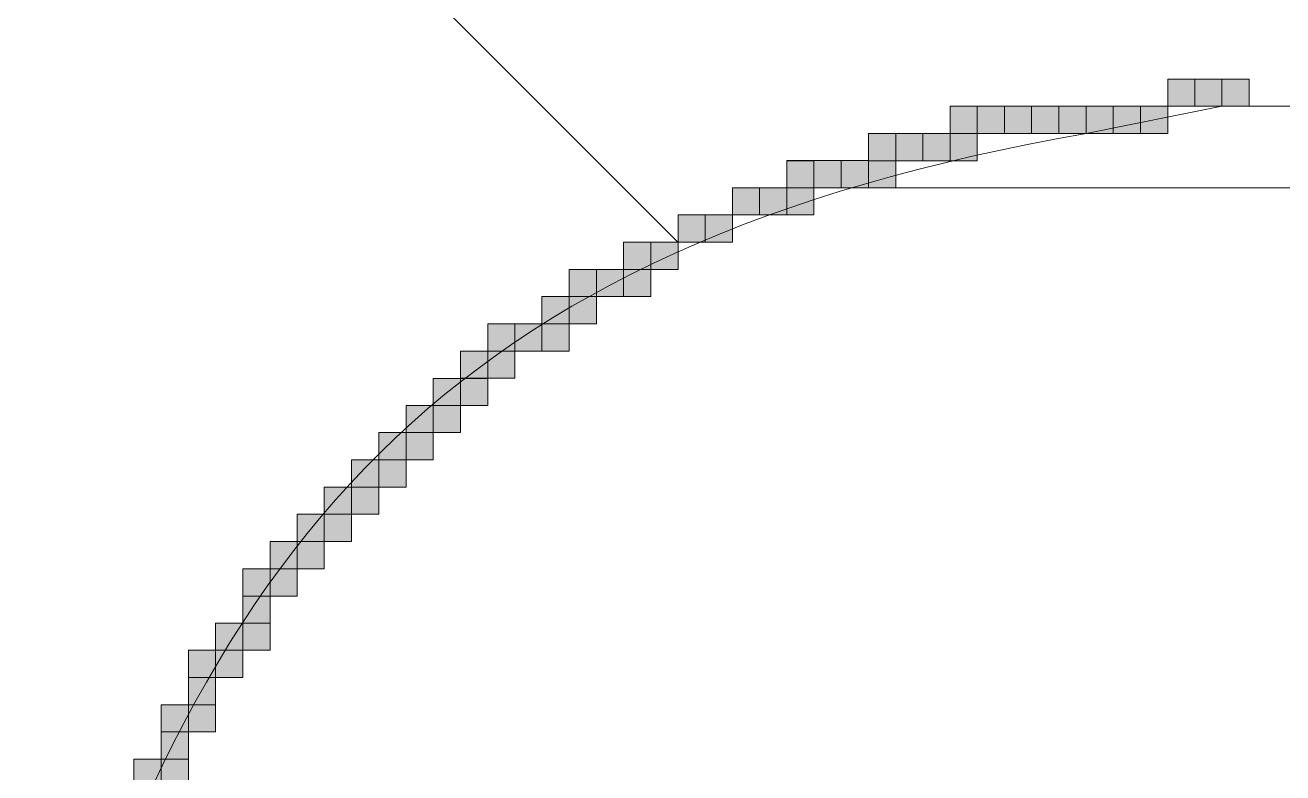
# Model space of a CAD drawing. Header units: inches. Extents: x 11 to 682, y 148 to 1119.
# Drawn here: x 168.18 to 170.954, y 850.41 to 852.059 of the extents above; entities that cross this region are included whole.
import ezdxf

# ---------------------------------------------------------------- set-up
doc = ezdxf.new("R2010")
doc.units = ezdxf.units.IN
doc.header["$MEASUREMENT"] = 0
doc.layers.add('图层 1', color=7, linetype='Continuous')

msp = doc.modelspace()

# ---------------------------------------------------------------- hatches: boundary and pattern name
at = {"layer": '图层 1', "true_color": 0xffffff}
h = msp.add_hatch(color=7, dxfattribs=at)
h.dxf.hatch_style = 2
h.paths.add_polyline_path([(170.7002, 851.8799), (170.8198, 851.8799), (170.8198, 851.9399), (170.7002, 851.9399)])
h = msp.add_hatch(color=7, dxfattribs=at)
h.dxf.hatch_style = 2
h.paths.add_polyline_path([(170.7002, 851.8799), (170.7598, 851.8799), (170.7598, 851.9399), (170.7002, 851.9399)])
h = msp.add_hatch(color=7, dxfattribs=at)
h.dxf.hatch_style = 2
h.paths.add_polyline_path([(170.7002, 851.8799), (170.7598, 851.8799), (170.7598, 851.9399), (170.7002, 851.9399)])
h = msp.add_hatch(color=7, dxfattribs=at)
h.dxf.hatch_style = 2
h.paths.add_polyline_path([(170.7002, 851.8799), (170.7598, 851.8799), (170.7598, 851.9399), (170.7002, 851.9399)])
h = msp.add_hatch(color=7, dxfattribs=at)
h.dxf.hatch_style = 2
h.paths.add_polyline_path([(170.7002, 851.8799), (170.7598, 851.8799), (170.7598, 851.9399), (170.7002, 851.9399)])
h = msp.add_hatch(color=7, dxfattribs=at)
h.dxf.hatch_style = 2
h.paths.add_polyline_path([(170.7598, 851.8799), (170.8799, 851.8799), (170.8799, 851.9399), (170.7598, 851.9399)])
h = msp.add_hatch(color=7, dxfattribs=at)
h.dxf.hatch_style = 2
h.paths.add_polyline_path([(170.7598, 851.8799), (170.8198, 851.8799), (170.8198, 851.9399), (170.7598, 851.9399)])
h = msp.add_hatch(color=7, dxfattribs=at)
h.dxf.hatch_style = 2
h.paths.add_polyline_path([(170.7598, 851.8799), (170.8198, 851.8799), (170.8198, 851.9399), (170.7598, 851.9399)])
h = msp.add_hatch(color=7, dxfattribs=at)
h.dxf.hatch_style = 2
h.paths.add_polyline_path([(170.8198, 851.8799), (170.8799, 851.8799), (170.8799, 851.9399), (170.8198, 851.9399)])
h = msp.add_hatch(color=7, dxfattribs=at)
h.dxf.hatch_style = 2
h.paths.add_polyline_path([(170.8198, 851.8799), (170.8799, 851.8799), (170.8799, 851.9399), (170.8198, 851.9399)])
h = msp.add_hatch(color=7, dxfattribs=at)
h.dxf.hatch_style = 2
h.paths.add_polyline_path([(170.2202, 851.8198), (170.3398, 851.8198), (170.3398, 851.8799), (170.2202, 851.8799)])
h = msp.add_hatch(color=7, dxfattribs=at)
h.dxf.hatch_style = 2
h.paths.add_polyline_path([(170.2798, 851.8198), (170.3999, 851.8198), (170.3999, 851.8799), (170.2798, 851.8799)])
h = msp.add_hatch(color=7, dxfattribs=at)
h.dxf.hatch_style = 2
h.paths.add_polyline_path([(170.2798, 851.8198), (170.3398, 851.8198), (170.3398, 851.8799), (170.2798, 851.8799)])
h = msp.add_hatch(color=7, dxfattribs=at)
h.dxf.hatch_style = 2
h.paths.add_polyline_path([(170.2798, 851.8198), (170.3398, 851.8198), (170.3398, 851.8799), (170.2798, 851.8799)])
h = msp.add_hatch(color=7, dxfattribs=at)
h.dxf.hatch_style = 2
h.paths.add_polyline_path([(170.3398, 851.8198), (170.46, 851.8198), (170.46, 851.8799), (170.3398, 851.8799)])
h = msp.add_hatch(color=7, dxfattribs=at)
h.dxf.hatch_style = 2
h.paths.add_polyline_path([(170.3398, 851.8198), (170.3999, 851.8198), (170.3999, 851.8799), (170.3398, 851.8799)])
h = msp.add_hatch(color=7, dxfattribs=at)
h.dxf.hatch_style = 2
h.paths.add_polyline_path([(170.3398, 851.8198), (170.3999, 851.8198), (170.3999, 851.8799), (170.3398, 851.8799)])
h = msp.add_hatch(color=7, dxfattribs=at)
h.dxf.hatch_style = 2
h.paths.add_polyline_path([(170.3999, 851.8198), (170.52, 851.8198), (170.52, 851.8799), (170.3999, 851.8799)])
h = msp.add_hatch(color=7, dxfattribs=at)
h.dxf.hatch_style = 2
h.paths.add_polyline_path([(170.3999, 851.8198), (170.46, 851.8198), (170.46, 851.8799), (170.3999, 851.8799)])
h = msp.add_hatch(color=7, dxfattribs=at)
h.dxf.hatch_style = 2
h.paths.add_polyline_path([(170.46, 851.8198), (170.5801, 851.8198), (170.5801, 851.8799), (170.46, 851.8799)])
h = msp.add_hatch(color=7, dxfattribs=at)
h.dxf.hatch_style = 2
h.paths.add_polyline_path([(170.46, 851.8198), (170.52, 851.8198), (170.52, 851.8799), (170.46, 851.8799)])
h = msp.add_hatch(color=7, dxfattribs=at)
h.dxf.hatch_style = 2
h.paths.add_polyline_path([(170.46, 851.8198), (170.52, 851.8198), (170.52, 851.8799), (170.46, 851.8799)])
h = msp.add_hatch(color=7, dxfattribs=at)
h.dxf.hatch_style = 2
h.paths.add_polyline_path([(170.52, 851.8198), (170.6401, 851.8198), (170.6401, 851.8799), (170.52, 851.8799)])
h = msp.add_hatch(color=7, dxfattribs=at)
h.dxf.hatch_style = 2
h.paths.add_polyline_path([(170.52, 851.8198), (170.5801, 851.8198), (170.5801, 851.8799), (170.52, 851.8799)])
h = msp.add_hatch(color=7, dxfattribs=at)
h.dxf.hatch_style = 2
h.paths.add_polyline_path([(170.52, 851.8198), (170.5801, 851.8198), (170.5801, 851.8799), (170.52, 851.8799)])
h = msp.add_hatch(color=7, dxfattribs=at)
h.dxf.hatch_style = 2
h.paths.add_polyline_path([(170.5801, 851.8198), (170.7002, 851.8198), (170.7002, 851.8799), (170.5801, 851.8799)])
h = msp.add_hatch(color=7, dxfattribs=at)
h.dxf.hatch_style = 2
h.paths.add_polyline_path([(170.5801, 851.8198), (170.6401, 851.8198), (170.6401, 851.8799), (170.5801, 851.8799)])
h = msp.add_hatch(color=7, dxfattribs=at)
h.dxf.hatch_style = 2
h.paths.add_polyline_path([(170.5801, 851.8198), (170.6401, 851.8198), (170.6401, 851.8799), (170.5801, 851.8799)])
h = msp.add_hatch(color=7, dxfattribs=at)
h.dxf.hatch_style = 2
h.paths.add_polyline_path([(170.6401, 851.8198), (170.7002, 851.8198), (170.7002, 851.8799), (170.6401, 851.8799)])
h = msp.add_hatch(color=7, dxfattribs=at)
h.dxf.hatch_style = 2
h.paths.add_polyline_path([(170.6401, 851.8198), (170.7002, 851.8198), (170.7002, 851.8799), (170.6401, 851.8799)])
h = msp.add_hatch(color=7, dxfattribs=at)
h.dxf.hatch_style = 2
h.paths.add_polyline_path([(170.6401, 851.8198), (170.7002, 851.8198), (170.7002, 851.8799), (170.6401, 851.8799)])
h = msp.add_hatch(color=7, dxfattribs=at)
h.dxf.hatch_style = 2
h.paths.add_polyline_path([(170.04, 851.7598), (170.1602, 851.7598), (170.1602, 851.8198), (170.04, 851.8198)])
h = msp.add_hatch(color=7, dxfattribs=at)
h.dxf.hatch_style = 2
h.paths.add_polyline_path([(170.04, 851.7598), (170.1001, 851.7598), (170.1001, 851.8198), (170.04, 851.8198)])
h = msp.add_hatch(color=7, dxfattribs=at)
h.dxf.hatch_style = 2
h.paths.add_polyline_path([(170.04, 851.7002), (170.1001, 851.7002), (170.1001, 851.8198), (170.04, 851.8198)])
h = msp.add_hatch(color=7, dxfattribs=at)
h.dxf.hatch_style = 2
h.paths.add_polyline_path([(170.1001, 851.7598), (170.2202, 851.7598), (170.2202, 851.8198), (170.1001, 851.8198)])
h = msp.add_hatch(color=7, dxfattribs=at)
h.dxf.hatch_style = 2
h.paths.add_polyline_path([(170.1001, 851.7598), (170.1602, 851.7598), (170.1602, 851.8198), (170.1001, 851.8198)])
h = msp.add_hatch(color=7, dxfattribs=at)
h.dxf.hatch_style = 2
h.paths.add_polyline_path([(170.1001, 851.7598), (170.1602, 851.7598), (170.1602, 851.8198), (170.1001, 851.8198)])
h = msp.add_hatch(color=7, dxfattribs=at)
h.dxf.hatch_style = 2
h.paths.add_polyline_path([(170.1602, 851.7598), (170.2798, 851.7598), (170.2798, 851.8198), (170.1602, 851.8198)])
h = msp.add_hatch(color=7, dxfattribs=at)
h.dxf.hatch_style = 2
h.paths.add_polyline_path([(170.1602, 851.7598), (170.2202, 851.7598), (170.2202, 851.8198), (170.1602, 851.8198)])
h = msp.add_hatch(color=7, dxfattribs=at)
h.dxf.hatch_style = 2
h.paths.add_polyline_path([(170.1602, 851.7598), (170.2202, 851.7598), (170.2202, 851.8198), (170.1602, 851.8198)])
h = msp.add_hatch(color=7, dxfattribs=at)
h.dxf.hatch_style = 2
h.paths.add_polyline_path([(170.2202, 851.7598), (170.2798, 851.7598), (170.2798, 851.8198), (170.2202, 851.8198)])
h = msp.add_hatch(color=7, dxfattribs=at)
h.dxf.hatch_style = 2
h.paths.add_polyline_path([(170.2202, 851.7598), (170.2798, 851.7598), (170.2798, 851.8198), (170.2202, 851.8198)])
h = msp.add_hatch(color=7, dxfattribs=at)
h.dxf.hatch_style = 2
h.paths.add_polyline_path([(169.8599, 851.7002), (169.98, 851.7002), (169.98, 851.7603), (169.8599, 851.7603)])
h = msp.add_hatch(color=7, dxfattribs=at)
h.dxf.hatch_style = 2
h.paths.add_polyline_path([(169.8599, 851.6401), (169.9199, 851.6401), (169.9199, 851.7598), (169.8599, 851.7598)])
h = msp.add_hatch(color=7, dxfattribs=at)
h.dxf.hatch_style = 2
h.paths.add_polyline_path([(169.9199, 851.7002), (170.04, 851.7002), (170.04, 851.7603), (169.9199, 851.7603)])
h = msp.add_hatch(color=7, dxfattribs=at)
h.dxf.hatch_style = 2
h.paths.add_polyline_path([(169.9199, 851.7002), (169.98, 851.7002), (169.98, 851.7603), (169.9199, 851.7603)])
h = msp.add_hatch(color=7, dxfattribs=at)
h.dxf.hatch_style = 2
h.paths.add_polyline_path([(169.9199, 851.7002), (169.98, 851.7002), (169.98, 851.7603), (169.9199, 851.7603)])
h = msp.add_hatch(color=7, dxfattribs=at)
h.dxf.hatch_style = 2
h.paths.add_polyline_path([(169.98, 851.7002), (170.04, 851.7002), (170.04, 851.7603), (169.98, 851.7603)])
h = msp.add_hatch(color=7, dxfattribs=at)
h.dxf.hatch_style = 2
h.paths.add_polyline_path([(169.98, 851.7002), (170.04, 851.7002), (170.04, 851.7603), (169.98, 851.7603)])
h = msp.add_hatch(color=7, dxfattribs=at)
h.dxf.hatch_style = 2
h.paths.add_polyline_path([(169.98, 851.7002), (170.04, 851.7002), (170.04, 851.7603), (169.98, 851.7603)])
h = msp.add_hatch(color=7, dxfattribs=at)
h.dxf.hatch_style = 2
h.paths.add_polyline_path([(169.7402, 851.6401), (169.8599, 851.6401), (169.8599, 851.7002), (169.7402, 851.7002)])
h = msp.add_hatch(color=7, dxfattribs=at)
h.dxf.hatch_style = 2
h.paths.add_polyline_path([(169.7402, 851.6401), (169.7998, 851.6401), (169.7998, 851.7002), (169.7402, 851.7002)])
h = msp.add_hatch(color=7, dxfattribs=at)
h.dxf.hatch_style = 2
h.paths.add_polyline_path([(169.7402, 851.6401), (169.7998, 851.6401), (169.7998, 851.7002), (169.7402, 851.7002)])
h = msp.add_hatch(color=7, dxfattribs=at)
h.dxf.hatch_style = 2
h.paths.add_polyline_path([(169.7402, 851.6401), (169.7998, 851.6401), (169.7998, 851.7002), (169.7402, 851.7002)])
h = msp.add_hatch(color=7, dxfattribs=at)
h.dxf.hatch_style = 2
h.paths.add_polyline_path([(169.7998, 851.6401), (169.9199, 851.6401), (169.9199, 851.7002), (169.7998, 851.7002)])
h = msp.add_hatch(color=7, dxfattribs=at)
h.dxf.hatch_style = 2
h.paths.add_polyline_path([(169.7998, 851.6401), (169.8599, 851.6401), (169.8599, 851.7002), (169.7998, 851.7002)])
h = msp.add_hatch(color=7, dxfattribs=at)
h.dxf.hatch_style = 2
h.paths.add_polyline_path([(169.7998, 851.6401), (169.8599, 851.6401), (169.8599, 851.7002), (169.7998, 851.7002)])
h = msp.add_hatch(color=7, dxfattribs=at)
h.dxf.hatch_style = 2
h.paths.add_polyline_path([(169.6201, 851.5801), (169.7402, 851.5801), (169.7402, 851.6401), (169.6201, 851.6401)])
h = msp.add_hatch(color=7, dxfattribs=at)
h.dxf.hatch_style = 2
h.paths.add_polyline_path([(169.6201, 851.5801), (169.6802, 851.5801), (169.6802, 851.6401), (169.6201, 851.6401)])
h = msp.add_hatch(color=7, dxfattribs=at)
h.dxf.hatch_style = 2
h.paths.add_polyline_path([(169.6201, 851.5801), (169.6802, 851.5801), (169.6802, 851.6401), (169.6201, 851.6401)])
h = msp.add_hatch(color=7, dxfattribs=at)
h.dxf.hatch_style = 2
h.paths.add_polyline_path([(169.6201, 851.5801), (169.6802, 851.5801), (169.6802, 851.6401), (169.6201, 851.6401)])
h = msp.add_hatch(color=7, dxfattribs=at)
h.dxf.hatch_style = 2
h.paths.add_polyline_path([(169.6802, 851.5801), (169.7402, 851.5801), (169.7402, 851.6401), (169.6802, 851.6401)])
h = msp.add_hatch(color=7, dxfattribs=at)
h.dxf.hatch_style = 2
h.paths.add_polyline_path([(169.6802, 851.5801), (169.7402, 851.5801), (169.7402, 851.6401), (169.6802, 851.6401)])
h = msp.add_hatch(color=7, dxfattribs=at)
h.dxf.hatch_style = 2
h.paths.add_polyline_path([(169.6802, 851.5801), (169.7402, 851.5801), (169.7402, 851.6401), (169.6802, 851.6401)])
h = msp.add_hatch(color=7, dxfattribs=at)
h.dxf.hatch_style = 2
h.paths.add_polyline_path([(169.5, 851.52), (169.6201, 851.52), (169.6201, 851.5801), (169.5, 851.5801)])
h = msp.add_hatch(color=7, dxfattribs=at)
h.dxf.hatch_style = 2
h.paths.add_polyline_path([(169.5, 851.52), (169.5601, 851.52), (169.5601, 851.5801), (169.5, 851.5801)])
h = msp.add_hatch(color=7, dxfattribs=at)
h.dxf.hatch_style = 2
h.paths.add_polyline_path([(169.5, 851.46), (169.5601, 851.46), (169.5601, 851.5801), (169.5, 851.5801)])
h = msp.add_hatch(color=7, dxfattribs=at)
h.dxf.hatch_style = 2
h.paths.add_polyline_path([(169.5601, 851.52), (169.6201, 851.52), (169.6201, 851.5801), (169.5601, 851.5801)])
h = msp.add_hatch(color=7, dxfattribs=at)
h.dxf.hatch_style = 2
h.paths.add_polyline_path([(169.5601, 851.52), (169.6201, 851.52), (169.6201, 851.5801), (169.5601, 851.5801)])
h = msp.add_hatch(color=7, dxfattribs=at)
h.dxf.hatch_style = 2
h.paths.add_polyline_path([(169.5601, 851.52), (169.6201, 851.52), (169.6201, 851.5801), (169.5601, 851.5801)])
h = msp.add_hatch(color=7, dxfattribs=at)
h.dxf.hatch_style = 2
h.paths.add_polyline_path([(169.3799, 851.46), (169.5, 851.46), (169.5, 851.52), (169.3799, 851.52)])
h = msp.add_hatch(color=7, dxfattribs=at)
h.dxf.hatch_style = 2
h.paths.add_polyline_path([(169.4399, 851.46), (169.5, 851.46), (169.5, 851.52), (169.4399, 851.52)])
h = msp.add_hatch(color=7, dxfattribs=at)
h.dxf.hatch_style = 2
h.paths.add_polyline_path([(169.4399, 851.46), (169.5, 851.46), (169.5, 851.52), (169.4399, 851.52)])
h = msp.add_hatch(color=7, dxfattribs=at)
h.dxf.hatch_style = 2
h.paths.add_polyline_path([(169.4399, 851.46), (169.5, 851.46), (169.5, 851.52), (169.4399, 851.52)])
h = msp.add_hatch(color=7, dxfattribs=at)
h.dxf.hatch_style = 2
h.paths.add_polyline_path([(169.4399, 851.46), (169.5, 851.46), (169.5, 851.52), (169.4399, 851.52)])
h = msp.add_hatch(color=7, dxfattribs=at)
h.dxf.hatch_style = 2
h.paths.add_polyline_path([(169.3198, 851.3999), (169.4399, 851.3999), (169.4399, 851.46), (169.3198, 851.46)])
h = msp.add_hatch(color=7, dxfattribs=at)
h.dxf.hatch_style = 2
h.paths.add_polyline_path([(169.3198, 851.3999), (169.3799, 851.3999), (169.3799, 851.46), (169.3198, 851.46)])
h = msp.add_hatch(color=7, dxfattribs=at)
h.dxf.hatch_style = 2
h.paths.add_polyline_path([(169.3198, 851.3398), (169.3799, 851.3398), (169.3799, 851.46), (169.3198, 851.46)])
h = msp.add_hatch(color=7, dxfattribs=at)
h.dxf.hatch_style = 2
h.paths.add_polyline_path([(169.3799, 851.3999), (169.4399, 851.3999), (169.4399, 851.46), (169.3799, 851.46)])
h = msp.add_hatch(color=7, dxfattribs=at)
h.dxf.hatch_style = 2
h.paths.add_polyline_path([(169.3799, 851.3999), (169.4399, 851.3999), (169.4399, 851.46), (169.3799, 851.46)])
h = msp.add_hatch(color=7, dxfattribs=at)
h.dxf.hatch_style = 2
h.paths.add_polyline_path([(169.2002, 851.3398), (169.3198, 851.3398), (169.3198, 851.3999), (169.2002, 851.3999)])
h = msp.add_hatch(color=7, dxfattribs=at)
h.dxf.hatch_style = 2
h.paths.add_polyline_path([(169.2598, 851.3398), (169.3198, 851.3398), (169.3198, 851.3999), (169.2598, 851.3999)])
h = msp.add_hatch(color=7, dxfattribs=at)
h.dxf.hatch_style = 2
h.paths.add_polyline_path([(169.2598, 851.3398), (169.3198, 851.3398), (169.3198, 851.3999), (169.2598, 851.3999)])
h = msp.add_hatch(color=7, dxfattribs=at)
h.dxf.hatch_style = 2
h.paths.add_polyline_path([(169.2598, 851.3398), (169.3198, 851.3398), (169.3198, 851.3999), (169.2598, 851.3999)])
h = msp.add_hatch(color=7, dxfattribs=at)
h.dxf.hatch_style = 2
h.paths.add_polyline_path([(169.2598, 851.3398), (169.3198, 851.3398), (169.3198, 851.3999), (169.2598, 851.3999)])
h = msp.add_hatch(color=7, dxfattribs=at)
h.dxf.hatch_style = 2
h.paths.add_polyline_path([(169.1401, 851.2803), (169.2598, 851.2803), (169.2598, 851.3398), (169.1401, 851.3398)])
h = msp.add_hatch(color=7, dxfattribs=at)
h.dxf.hatch_style = 2
h.paths.add_polyline_path([(169.1401, 851.2197), (169.2002, 851.2197), (169.2002, 851.3398), (169.1401, 851.3398)])
h = msp.add_hatch(color=7, dxfattribs=at)
h.dxf.hatch_style = 2
h.paths.add_polyline_path([(169.2002, 851.2803), (169.2598, 851.2803), (169.2598, 851.3398), (169.2002, 851.3398)])
h = msp.add_hatch(color=7, dxfattribs=at)
h.dxf.hatch_style = 2
h.paths.add_polyline_path([(169.2002, 851.2803), (169.2598, 851.2803), (169.2598, 851.3398), (169.2002, 851.3398)])
h = msp.add_hatch(color=7, dxfattribs=at)
h.dxf.hatch_style = 2
h.paths.add_polyline_path([(169.0801, 851.2197), (169.2002, 851.2197), (169.2002, 851.2798), (169.0801, 851.2798)])
h = msp.add_hatch(color=7, dxfattribs=at)
h.dxf.hatch_style = 2
h.paths.add_polyline_path([(169.0801, 851.2197), (169.1401, 851.2197), (169.1401, 851.2798), (169.0801, 851.2798)])
h = msp.add_hatch(color=7, dxfattribs=at)
h.dxf.hatch_style = 2
h.paths.add_polyline_path([(169.0801, 851.1602), (169.1401, 851.1602), (169.1401, 851.2798), (169.0801, 851.2798)])
h = msp.add_hatch(color=7, dxfattribs=at)
h.dxf.hatch_style = 2
h.paths.add_polyline_path([(169.1401, 851.2197), (169.2002, 851.2197), (169.2002, 851.2798), (169.1401, 851.2798)])
h = msp.add_hatch(color=7, dxfattribs=at)
h.dxf.hatch_style = 2
h.paths.add_polyline_path([(169.02, 851.1602), (169.1401, 851.1602), (169.1401, 851.2197), (169.02, 851.2197)])
h = msp.add_hatch(color=7, dxfattribs=at)
h.dxf.hatch_style = 2
h.paths.add_polyline_path([(169.02, 851.1602), (169.0801, 851.1602), (169.0801, 851.2197), (169.02, 851.2197)])
h = msp.add_hatch(color=7, dxfattribs=at)
h.dxf.hatch_style = 2
h.paths.add_polyline_path([(169.02, 851.1001), (169.0801, 851.1001), (169.0801, 851.2197), (169.02, 851.2197)])
h = msp.add_hatch(color=7, dxfattribs=at)
h.dxf.hatch_style = 2
h.paths.add_polyline_path([(168.96, 851.1001), (169.02, 851.1001), (169.02, 851.1602), (168.96, 851.1602)])
h = msp.add_hatch(color=7, dxfattribs=at)
h.dxf.hatch_style = 2
h.paths.add_polyline_path([(168.96, 851.1001), (169.02, 851.1001), (169.02, 851.1602), (168.96, 851.1602)])
h = msp.add_hatch(color=7, dxfattribs=at)
h.dxf.hatch_style = 2
h.paths.add_polyline_path([(168.96, 851.1001), (169.02, 851.1001), (169.02, 851.1602), (168.96, 851.1602)])
h = msp.add_hatch(color=7, dxfattribs=at)
h.dxf.hatch_style = 2
h.paths.add_polyline_path([(168.96, 851.04), (169.02, 851.04), (169.02, 851.1602), (168.96, 851.1602)])
h = msp.add_hatch(color=7, dxfattribs=at)
h.dxf.hatch_style = 2
h.paths.add_polyline_path([(168.8999, 851.04), (168.96, 851.04), (168.96, 851.1001), (168.8999, 851.1001)])
h = msp.add_hatch(color=7, dxfattribs=at)
h.dxf.hatch_style = 2
h.paths.add_polyline_path([(168.8999, 851.04), (168.96, 851.04), (168.96, 851.1001), (168.8999, 851.1001)])
h = msp.add_hatch(color=7, dxfattribs=at)
h.dxf.hatch_style = 2
h.paths.add_polyline_path([(168.8999, 851.04), (168.96, 851.04), (168.96, 851.1001), (168.8999, 851.1001)])
h = msp.add_hatch(color=7, dxfattribs=at)
h.dxf.hatch_style = 2
h.paths.add_polyline_path([(168.8999, 850.98), (168.96, 850.98), (168.96, 851.1001), (168.8999, 851.1001)])
h = msp.add_hatch(color=7, dxfattribs=at)
h.dxf.hatch_style = 2
h.paths.add_polyline_path([(168.8398, 850.98), (168.96, 850.98), (168.96, 851.04), (168.8398, 851.04)])
h = msp.add_hatch(color=7, dxfattribs=at)
h.dxf.hatch_style = 2
h.paths.add_polyline_path([(168.8398, 850.98), (168.8999, 850.98), (168.8999, 851.04), (168.8398, 851.04)])
h = msp.add_hatch(color=7, dxfattribs=at)
h.dxf.hatch_style = 2
h.paths.add_polyline_path([(168.8398, 850.9199), (168.8999, 850.9199), (168.8999, 851.04), (168.8398, 851.04)])
h = msp.add_hatch(color=7, dxfattribs=at)
h.dxf.hatch_style = 2
h.paths.add_polyline_path([(168.7798, 850.9199), (168.8999, 850.9199), (168.8999, 850.98), (168.7798, 850.98)])
h = msp.add_hatch(color=7, dxfattribs=at)
h.dxf.hatch_style = 2
h.paths.add_polyline_path([(168.7798, 850.9199), (168.8398, 850.9199), (168.8398, 850.98), (168.7798, 850.98)])
h = msp.add_hatch(color=7, dxfattribs=at)
h.dxf.hatch_style = 2
h.paths.add_polyline_path([(168.7798, 850.8599), (168.8398, 850.8599), (168.8398, 850.98), (168.7798, 850.98)])
h = msp.add_hatch(color=7, dxfattribs=at)
h.dxf.hatch_style = 2
h.paths.add_polyline_path([(168.7202, 850.8599), (168.8398, 850.8599), (168.8398, 850.9199), (168.7202, 850.9199)])
h = msp.add_hatch(color=7, dxfattribs=at)
h.dxf.hatch_style = 2
h.paths.add_polyline_path([(168.7798, 850.8599), (168.8398, 850.8599), (168.8398, 850.9199), (168.7798, 850.9199)])
h = msp.add_hatch(color=7, dxfattribs=at)
h.dxf.hatch_style = 2
h.paths.add_polyline_path([(168.6602, 850.7998), (168.7798, 850.7998), (168.7798, 850.8599), (168.6602, 850.8599)])
h = msp.add_hatch(color=7, dxfattribs=at)
h.dxf.hatch_style = 2
h.paths.add_polyline_path([(168.7202, 850.7998), (168.7798, 850.7998), (168.7798, 850.8599), (168.7202, 850.8599)])
h = msp.add_hatch(color=7, dxfattribs=at)
h.dxf.hatch_style = 2
h.paths.add_polyline_path([(168.7202, 850.7998), (168.7798, 850.7998), (168.7798, 850.8599), (168.7202, 850.8599)])
h = msp.add_hatch(color=7, dxfattribs=at)
h.dxf.hatch_style = 2
h.paths.add_polyline_path([(168.7202, 850.7998), (168.7798, 850.7998), (168.7798, 850.8599), (168.7202, 850.8599)])
h = msp.add_hatch(color=7, dxfattribs=at)
h.dxf.hatch_style = 2
h.paths.add_polyline_path([(168.6602, 850.7402), (168.7202, 850.7402), (168.7202, 850.7998), (168.6602, 850.7998)])
h = msp.add_hatch(color=7, dxfattribs=at)
h.dxf.hatch_style = 2
h.paths.add_polyline_path([(168.6602, 850.7402), (168.7202, 850.7402), (168.7202, 850.7998), (168.6602, 850.7998)])
h = msp.add_hatch(color=7, dxfattribs=at)
h.dxf.hatch_style = 2
h.paths.add_polyline_path([(168.6602, 850.7402), (168.7202, 850.7402), (168.7202, 850.7998), (168.6602, 850.7998)])
h = msp.add_hatch(color=7, dxfattribs=at)
h.dxf.hatch_style = 2
h.paths.add_polyline_path([(168.6602, 850.6802), (168.7202, 850.6802), (168.7202, 850.7998), (168.6602, 850.7998)])
h = msp.add_hatch(color=7, dxfattribs=at)
h.dxf.hatch_style = 2
h.paths.add_polyline_path([(168.6001, 850.6802), (168.7202, 850.6802), (168.7202, 850.7402), (168.6001, 850.7402)])
h = msp.add_hatch(color=7, dxfattribs=at)
h.dxf.hatch_style = 2
h.paths.add_polyline_path([(168.6001, 850.6201), (168.6602, 850.6201), (168.6602, 850.7402), (168.6001, 850.7402)])
h = msp.add_hatch(color=7, dxfattribs=at)
h.dxf.hatch_style = 2
h.paths.add_polyline_path([(168.54, 850.6201), (168.6602, 850.6201), (168.6602, 850.6802), (168.54, 850.6802)])
h = msp.add_hatch(color=7, dxfattribs=at)
h.dxf.hatch_style = 2
h.paths.add_polyline_path([(168.6001, 850.6201), (168.6602, 850.6201), (168.6602, 850.6802), (168.6001, 850.6802)])
h = msp.add_hatch(color=7, dxfattribs=at)
h.dxf.hatch_style = 2
h.paths.add_polyline_path([(168.6001, 850.6201), (168.6602, 850.6201), (168.6602, 850.6802), (168.6001, 850.6802)])
h = msp.add_hatch(color=7, dxfattribs=at)
h.dxf.hatch_style = 2
h.paths.add_polyline_path([(168.54, 850.5601), (168.6001, 850.5601), (168.6001, 850.6201), (168.54, 850.6201)])
h = msp.add_hatch(color=7, dxfattribs=at)
h.dxf.hatch_style = 2
h.paths.add_polyline_path([(168.54, 850.5601), (168.6001, 850.5601), (168.6001, 850.6201), (168.54, 850.6201)])
h = msp.add_hatch(color=7, dxfattribs=at)
h.dxf.hatch_style = 2
h.paths.add_polyline_path([(168.54, 850.5601), (168.6001, 850.5601), (168.6001, 850.6201), (168.54, 850.6201)])
h = msp.add_hatch(color=7, dxfattribs=at)
h.dxf.hatch_style = 2
h.paths.add_polyline_path([(168.54, 850.5), (168.6001, 850.5), (168.6001, 850.6201), (168.54, 850.6201)])
h = msp.add_hatch(color=7, dxfattribs=at)
h.dxf.hatch_style = 2
h.paths.add_polyline_path([(168.48, 850.5), (168.6001, 850.5), (168.6001, 850.5601), (168.48, 850.5601)])
h = msp.add_hatch(color=7, dxfattribs=at)
h.dxf.hatch_style = 2
h.paths.add_polyline_path([(168.48, 850.4399), (168.54, 850.4399), (168.54, 850.5601), (168.48, 850.5601)])
h = msp.add_hatch(color=7, dxfattribs=at)
h.dxf.hatch_style = 2
h.paths.add_polyline_path([(168.48, 850.4399), (168.54, 850.4399), (168.54, 850.5), (168.48, 850.5)])
h = msp.add_hatch(color=7, dxfattribs=at)
h.dxf.hatch_style = 2
h.paths.add_polyline_path([(168.48, 850.4399), (168.54, 850.4399), (168.54, 850.5), (168.48, 850.5)])
h = msp.add_hatch(color=7, dxfattribs=at)
h.dxf.hatch_style = 2
h.paths.add_polyline_path([(168.48, 850.3799), (168.54, 850.3799), (168.54, 850.5), (168.48, 850.5)])
h = msp.add_hatch(color=7, dxfattribs=at)
h.dxf.hatch_style = 2
h.paths.add_polyline_path([(168.4199, 850.3799), (168.54, 850.3799), (168.54, 850.4399), (168.4199, 850.4399)])
h = msp.add_hatch(color=7, dxfattribs=at)
h.dxf.hatch_style = 2
h.paths.add_polyline_path([(168.4199, 850.3198), (168.48, 850.3198), (168.48, 850.4399), (168.4199, 850.4399)])

# ---------------------------------------------------------------- linework, layer by layer
at = {"layer": '图层 1', "color": 7, "lineweight": 18, "true_color": 0xffffff}
for points in [[(166.0801, 855.1191), (169.6201, 851.5791)], [(170.8198, 851.8799), (176.46, 851.8799)], [(170.8198, 851.8799), (176.46, 851.8799)], [(169.9199, 851.7002), (173.04, 851.7002)]]:
    msp.add_lwpolyline(points, dxfattribs=at)
at = {"layer": '图层 1', "lineweight": 0}
for points in [[(170.7002, 851.8799), (170.8198, 851.8799), (170.8198, 851.9399), (170.7002, 851.9399), (170.7002, 851.8799)], [(170.7002, 851.8799), (170.7598, 851.8799), (170.7598, 851.9399), (170.7002, 851.9399), (170.7002, 851.8799)], [(170.7002, 851.8799), (170.7598, 851.8799), (170.7598, 851.9399), (170.7002, 851.9399), (170.7002, 851.8799)], [(170.7002, 851.8799), (170.7598, 851.8799), (170.7598, 851.9399), (170.7002, 851.9399), (170.7002, 851.8799)], [(170.7002, 851.8799), (170.7598, 851.8799), (170.7598, 851.9399), (170.7002, 851.9399), (170.7002, 851.8799)], [(170.7598, 851.8799), (170.8799, 851.8799), (170.8799, 851.9399), (170.7598, 851.9399), (170.7598, 851.8799)], [(170.7598, 851.8799), (170.8198, 851.8799), (170.8198, 851.9399), (170.7598, 851.9399), (170.7598, 851.8799)], [(170.7598, 851.8799), (170.8198, 851.8799), (170.8198, 851.9399), (170.7598, 851.9399), (170.7598, 851.8799)], [(170.8198, 851.8799), (170.8799, 851.8799), (170.8799, 851.9399), (170.8198, 851.9399), (170.8198, 851.8799)], [(170.8198, 851.8799), (170.8799, 851.8799), (170.8799, 851.9399), (170.8198, 851.9399), (170.8198, 851.8799)], [(170.2202, 851.8198), (170.3398, 851.8198), (170.3398, 851.8799), (170.2202, 851.8799), (170.2202, 851.8198)], [(170.2798, 851.8198), (170.3999, 851.8198), (170.3999, 851.8799), (170.2798, 851.8799), (170.2798, 851.8198)], [(170.2798, 851.8198), (170.3398, 851.8198), (170.3398, 851.8799), (170.2798, 851.8799), (170.2798, 851.8198)], [(170.2798, 851.8198), (170.3398, 851.8198), (170.3398, 851.8799), (170.2798, 851.8799), (170.2798, 851.8198)], [(170.3398, 851.8198), (170.46, 851.8198), (170.46, 851.8799), (170.3398, 851.8799), (170.3398, 851.8198)], [(170.3398, 851.8198), (170.3999, 851.8198), (170.3999, 851.8799), (170.3398, 851.8799), (170.3398, 851.8198)], [(170.3398, 851.8198), (170.3999, 851.8198), (170.3999, 851.8799), (170.3398, 851.8799), (170.3398, 851.8198)], [(170.3999, 851.8198), (170.52, 851.8198), (170.52, 851.8799), (170.3999, 851.8799), (170.3999, 851.8198)], [(170.3999, 851.8198), (170.46, 851.8198), (170.46, 851.8799), (170.3999, 851.8799), (170.3999, 851.8198)], [(170.46, 851.8198), (170.5801, 851.8198), (170.5801, 851.8799), (170.46, 851.8799), (170.46, 851.8198)], [(170.46, 851.8198), (170.52, 851.8198), (170.52, 851.8799), (170.46, 851.8799), (170.46, 851.8198)], [(170.46, 851.8198), (170.52, 851.8198), (170.52, 851.8799), (170.46, 851.8799), (170.46, 851.8198)], [(170.52, 851.8198), (170.6401, 851.8198), (170.6401, 851.8799), (170.52, 851.8799), (170.52, 851.8198)], [(170.52, 851.8198), (170.5801, 851.8198), (170.5801, 851.8799), (170.52, 851.8799), (170.52, 851.8198)], [(170.52, 851.8198), (170.5801, 851.8198), (170.5801, 851.8799), (170.52, 851.8799), (170.52, 851.8198)], [(170.5801, 851.8198), (170.7002, 851.8198), (170.7002, 851.8799), (170.5801, 851.8799), (170.5801, 851.8198)], [(170.5801, 851.8198), (170.6401, 851.8198), (170.6401, 851.8799), (170.5801, 851.8799), (170.5801, 851.8198)], [(170.5801, 851.8198), (170.6401, 851.8198), (170.6401, 851.8799), (170.5801, 851.8799), (170.5801, 851.8198)], [(170.6401, 851.8198), (170.7002, 851.8198), (170.7002, 851.8799), (170.6401, 851.8799), (170.6401, 851.8198)], [(170.6401, 851.8198), (170.7002, 851.8198), (170.7002, 851.8799), (170.6401, 851.8799), (170.6401, 851.8198)], [(170.6401, 851.8198), (170.7002, 851.8198), (170.7002, 851.8799), (170.6401, 851.8799), (170.6401, 851.8198)], [(170.04, 851.7598), (170.1602, 851.7598), (170.1602, 851.8198), (170.04, 851.8198), (170.04, 851.7598)], [(170.04, 851.7598), (170.1001, 851.7598), (170.1001, 851.8198), (170.04, 851.8198), (170.04, 851.7598)], [(170.04, 851.7002), (170.1001, 851.7002), (170.1001, 851.8198), (170.04, 851.8198), (170.04, 851.7002)], [(170.1001, 851.7598), (170.2202, 851.7598), (170.2202, 851.8198), (170.1001, 851.8198), (170.1001, 851.7598)], [(170.1001, 851.7598), (170.1602, 851.7598), (170.1602, 851.8198), (170.1001, 851.8198), (170.1001, 851.7598)], [(170.1001, 851.7598), (170.1602, 851.7598), (170.1602, 851.8198), (170.1001, 851.8198), (170.1001, 851.7598)], [(170.1602, 851.7598), (170.2798, 851.7598), (170.2798, 851.8198), (170.1602, 851.8198), (170.1602, 851.7598)], [(170.1602, 851.7598), (170.2202, 851.7598), (170.2202, 851.8198), (170.1602, 851.8198), (170.1602, 851.7598)], [(170.1602, 851.7598), (170.2202, 851.7598), (170.2202, 851.8198), (170.1602, 851.8198), (170.1602, 851.7598)], [(170.2202, 851.7598), (170.2798, 851.7598), (170.2798, 851.8198), (170.2202, 851.8198), (170.2202, 851.7598)], [(170.2202, 851.7598), (170.2798, 851.7598), (170.2798, 851.8198), (170.2202, 851.8198), (170.2202, 851.7598)], [(169.8599, 851.7002), (169.98, 851.7002), (169.98, 851.7603), (169.8599, 851.7603), (169.8599, 851.7002)], [(169.8599, 851.6401), (169.9199, 851.6401), (169.9199, 851.7598), (169.8599, 851.7598), (169.8599, 851.6401)], [(169.9199, 851.7002), (170.04, 851.7002), (170.04, 851.7603), (169.9199, 851.7603), (169.9199, 851.7002)], [(169.9199, 851.7002), (169.98, 851.7002), (169.98, 851.7603), (169.9199, 851.7603), (169.9199, 851.7002)], [(169.9199, 851.7002), (169.98, 851.7002), (169.98, 851.7603), (169.9199, 851.7603), (169.9199, 851.7002)], [(169.98, 851.7002), (170.04, 851.7002), (170.04, 851.7603), (169.98, 851.7603), (169.98, 851.7002)], [(169.98, 851.7002), (170.04, 851.7002), (170.04, 851.7603), (169.98, 851.7603), (169.98, 851.7002)], [(169.98, 851.7002), (170.04, 851.7002), (170.04, 851.7603), (169.98, 851.7603), (169.98, 851.7002)], [(169.7402, 851.6401), (169.8599, 851.6401), (169.8599, 851.7002), (169.7402, 851.7002), (169.7402, 851.6401)], [(169.7402, 851.6401), (169.7998, 851.6401), (169.7998, 851.7002), (169.7402, 851.7002), (169.7402, 851.6401)], [(169.7402, 851.6401), (169.7998, 851.6401), (169.7998, 851.7002), (169.7402, 851.7002), (169.7402, 851.6401)], [(169.7402, 851.6401), (169.7998, 851.6401), (169.7998, 851.7002), (169.7402, 851.7002), (169.7402, 851.6401)], [(169.7998, 851.6401), (169.9199, 851.6401), (169.9199, 851.7002), (169.7998, 851.7002), (169.7998, 851.6401)], [(169.7998, 851.6401), (169.8599, 851.6401), (169.8599, 851.7002), (169.7998, 851.7002), (169.7998, 851.6401)], [(169.7998, 851.6401), (169.8599, 851.6401), (169.8599, 851.7002), (169.7998, 851.7002), (169.7998, 851.6401)], [(169.6201, 851.5801), (169.7402, 851.5801), (169.7402, 851.6401), (169.6201, 851.6401), (169.6201, 851.5801)], [(169.6201, 851.5801), (169.6802, 851.5801), (169.6802, 851.6401), (169.6201, 851.6401), (169.6201, 851.5801)], [(169.6201, 851.5801), (169.6802, 851.5801), (169.6802, 851.6401), (169.6201, 851.6401), (169.6201, 851.5801)], [(169.6201, 851.5801), (169.6802, 851.5801), (169.6802, 851.6401), (169.6201, 851.6401), (169.6201, 851.5801)], [(169.6802, 851.5801), (169.7402, 851.5801), (169.7402, 851.6401), (169.6802, 851.6401), (169.6802, 851.5801)], [(169.6802, 851.5801), (169.7402, 851.5801), (169.7402, 851.6401), (169.6802, 851.6401), (169.6802, 851.5801)], [(169.6802, 851.5801), (169.7402, 851.5801), (169.7402, 851.6401), (169.6802, 851.6401), (169.6802, 851.5801)], [(169.5, 851.52), (169.6201, 851.52), (169.6201, 851.5801), (169.5, 851.5801), (169.5, 851.52)], [(169.5, 851.52), (169.5601, 851.52), (169.5601, 851.5801), (169.5, 851.5801), (169.5, 851.52)], [(169.5, 851.46), (169.5601, 851.46), (169.5601, 851.5801), (169.5, 851.5801), (169.5, 851.46)], [(169.5601, 851.52), (169.6201, 851.52), (169.6201, 851.5801), (169.5601, 851.5801), (169.5601, 851.52)], [(169.5601, 851.52), (169.6201, 851.52), (169.6201, 851.5801), (169.5601, 851.5801), (169.5601, 851.52)], [(169.5601, 851.52), (169.6201, 851.52), (169.6201, 851.5801), (169.5601, 851.5801), (169.5601, 851.52)], [(169.3799, 851.46), (169.5, 851.46), (169.5, 851.52), (169.3799, 851.52), (169.3799, 851.46)], [(169.4399, 851.46), (169.5, 851.46), (169.5, 851.52), (169.4399, 851.52), (169.4399, 851.46)], [(169.4399, 851.46), (169.5, 851.46), (169.5, 851.52), (169.4399, 851.52), (169.4399, 851.46)], [(169.4399, 851.46), (169.5, 851.46), (169.5, 851.52), (169.4399, 851.52), (169.4399, 851.46)], [(169.4399, 851.46), (169.5, 851.46), (169.5, 851.52), (169.4399, 851.52), (169.4399, 851.46)], [(169.3198, 851.3999), (169.4399, 851.3999), (169.4399, 851.46), (169.3198, 851.46), (169.3198, 851.3999)], [(169.3198, 851.3999), (169.3799, 851.3999), (169.3799, 851.46), (169.3198, 851.46), (169.3198, 851.3999)], [(169.3198, 851.3398), (169.3799, 851.3398), (169.3799, 851.46), (169.3198, 851.46), (169.3198, 851.3398)], [(169.3799, 851.3999), (169.4399, 851.3999), (169.4399, 851.46), (169.3799, 851.46), (169.3799, 851.3999)], [(169.3799, 851.3999), (169.4399, 851.3999), (169.4399, 851.46), (169.3799, 851.46), (169.3799, 851.3999)], [(169.2002, 851.3398), (169.3198, 851.3398), (169.3198, 851.3999), (169.2002, 851.3999), (169.2002, 851.3398)], [(169.2598, 851.3398), (169.3198, 851.3398), (169.3198, 851.3999), (169.2598, 851.3999), (169.2598, 851.3398)], [(169.2598, 851.3398), (169.3198, 851.3398), (169.3198, 851.3999), (169.2598, 851.3999), (169.2598, 851.3398)], [(169.2598, 851.3398), (169.3198, 851.3398), (169.3198, 851.3999), (169.2598, 851.3999), (169.2598, 851.3398)], [(169.2598, 851.3398), (169.3198, 851.3398), (169.3198, 851.3999), (169.2598, 851.3999), (169.2598, 851.3398)], [(169.1401, 851.2803), (169.2598, 851.2803), (169.2598, 851.3398), (169.1401, 851.3398), (169.1401, 851.2803)], [(169.1401, 851.2197), (169.2002, 851.2197), (169.2002, 851.3398), (169.1401, 851.3398), (169.1401, 851.2197)], [(169.2002, 851.2803), (169.2598, 851.2803), (169.2598, 851.3398), (169.2002, 851.3398), (169.2002, 851.2803)], [(169.2002, 851.2803), (169.2598, 851.2803), (169.2598, 851.3398), (169.2002, 851.3398), (169.2002, 851.2803)], [(169.0801, 851.2197), (169.2002, 851.2197), (169.2002, 851.2798), (169.0801, 851.2798), (169.0801, 851.2197)], [(169.0801, 851.2197), (169.1401, 851.2197), (169.1401, 851.2798), (169.0801, 851.2798), (169.0801, 851.2197)], [(169.0801, 851.1602), (169.1401, 851.1602), (169.1401, 851.2798), (169.0801, 851.2798), (169.0801, 851.1602)], [(169.1401, 851.2197), (169.2002, 851.2197), (169.2002, 851.2798), (169.1401, 851.2798), (169.1401, 851.2197)], [(169.02, 851.1602), (169.1401, 851.1602), (169.1401, 851.2197), (169.02, 851.2197), (169.02, 851.1602)], [(169.02, 851.1602), (169.0801, 851.1602), (169.0801, 851.2197), (169.02, 851.2197), (169.02, 851.1602)], [(169.02, 851.1001), (169.0801, 851.1001), (169.0801, 851.2197), (169.02, 851.2197), (169.02, 851.1001)], [(168.96, 851.1001), (169.02, 851.1001), (169.02, 851.1602), (168.96, 851.1602), (168.96, 851.1001)], [(168.96, 851.1001), (169.02, 851.1001), (169.02, 851.1602), (168.96, 851.1602), (168.96, 851.1001)], [(168.96, 851.1001), (169.02, 851.1001), (169.02, 851.1602), (168.96, 851.1602), (168.96, 851.1001)], [(168.96, 851.04), (169.02, 851.04), (169.02, 851.1602), (168.96, 851.1602), (168.96, 851.04)], [(168.8999, 851.04), (168.96, 851.04), (168.96, 851.1001), (168.8999, 851.1001), (168.8999, 851.04)], [(168.8999, 851.04), (168.96, 851.04), (168.96, 851.1001), (168.8999, 851.1001), (168.8999, 851.04)], [(168.8999, 851.04), (168.96, 851.04), (168.96, 851.1001), (168.8999, 851.1001), (168.8999, 851.04)], [(168.8999, 850.98), (168.96, 850.98), (168.96, 851.1001), (168.8999, 851.1001), (168.8999, 850.98)], [(168.8398, 850.98), (168.96, 850.98), (168.96, 851.04), (168.8398, 851.04), (168.8398, 850.98)], [(168.8398, 850.98), (168.8999, 850.98), (168.8999, 851.04), (168.8398, 851.04), (168.8398, 850.98)], [(168.8398, 850.9199), (168.8999, 850.9199), (168.8999, 851.04), (168.8398, 851.04), (168.8398, 850.9199)], [(168.7798, 850.9199), (168.8999, 850.9199), (168.8999, 850.98), (168.7798, 850.98), (168.7798, 850.9199)], [(168.7798, 850.9199), (168.8398, 850.9199), (168.8398, 850.98), (168.7798, 850.98), (168.7798, 850.9199)], [(168.7798, 850.8599), (168.8398, 850.8599), (168.8398, 850.98), (168.7798, 850.98), (168.7798, 850.8599)], [(168.7202, 850.8599), (168.8398, 850.8599), (168.8398, 850.9199), (168.7202, 850.9199), (168.7202, 850.8599)], [(168.7798, 850.8599), (168.8398, 850.8599), (168.8398, 850.9199), (168.7798, 850.9199), (168.7798, 850.8599)], [(168.6602, 850.7998), (168.7798, 850.7998), (168.7798, 850.8599), (168.6602, 850.8599), (168.6602, 850.7998)], [(168.7202, 850.7998), (168.7798, 850.7998), (168.7798, 850.8599), (168.7202, 850.8599), (168.7202, 850.7998)], [(168.7202, 850.7998), (168.7798, 850.7998), (168.7798, 850.8599), (168.7202, 850.8599), (168.7202, 850.7998)], [(168.7202, 850.7998), (168.7798, 850.7998), (168.7798, 850.8599), (168.7202, 850.8599), (168.7202, 850.7998)], [(168.6602, 850.7402), (168.7202, 850.7402), (168.7202, 850.7998), (168.6602, 850.7998), (168.6602, 850.7402)], [(168.6602, 850.7402), (168.7202, 850.7402), (168.7202, 850.7998), (168.6602, 850.7998), (168.6602, 850.7402)], [(168.6602, 850.7402), (168.7202, 850.7402), (168.7202, 850.7998), (168.6602, 850.7998), (168.6602, 850.7402)], [(168.6602, 850.6802), (168.7202, 850.6802), (168.7202, 850.7998), (168.6602, 850.7998), (168.6602, 850.6802)], [(168.6001, 850.6802), (168.7202, 850.6802), (168.7202, 850.7402), (168.6001, 850.7402), (168.6001, 850.6802)], [(168.6001, 850.6201), (168.6602, 850.6201), (168.6602, 850.7402), (168.6001, 850.7402), (168.6001, 850.6201)], [(168.54, 850.6201), (168.6602, 850.6201), (168.6602, 850.6802), (168.54, 850.6802), (168.54, 850.6201)], [(168.6001, 850.6201), (168.6602, 850.6201), (168.6602, 850.6802), (168.6001, 850.6802), (168.6001, 850.6201)], [(168.6001, 850.6201), (168.6602, 850.6201), (168.6602, 850.6802), (168.6001, 850.6802), (168.6001, 850.6201)], [(168.54, 850.5601), (168.6001, 850.5601), (168.6001, 850.6201), (168.54, 850.6201), (168.54, 850.5601)], [(168.54, 850.5601), (168.6001, 850.5601), (168.6001, 850.6201), (168.54, 850.6201), (168.54, 850.5601)], [(168.54, 850.5601), (168.6001, 850.5601), (168.6001, 850.6201), (168.54, 850.6201), (168.54, 850.5601)], [(168.54, 850.5), (168.6001, 850.5), (168.6001, 850.6201), (168.54, 850.6201), (168.54, 850.5)], [(168.48, 850.5), (168.6001, 850.5), (168.6001, 850.5601), (168.48, 850.5601), (168.48, 850.5)], [(168.48, 850.4399), (168.54, 850.4399), (168.54, 850.5601), (168.48, 850.5601), (168.48, 850.4399)], [(168.48, 850.4399), (168.54, 850.4399), (168.54, 850.5), (168.48, 850.5), (168.48, 850.4399)], [(168.48, 850.4399), (168.54, 850.4399), (168.54, 850.5), (168.48, 850.5), (168.48, 850.4399)], [(168.48, 850.3799), (168.54, 850.3799), (168.54, 850.5), (168.48, 850.5), (168.48, 850.3799)], [(168.4199, 850.3799), (168.54, 850.3799), (168.54, 850.4399), (168.4199, 850.4399), (168.4199, 850.3799)], [(168.4199, 850.3198), (168.48, 850.3198), (168.48, 850.4399), (168.4199, 850.4399), (168.4199, 850.3198)]]:
    msp.add_lwpolyline(points, dxfattribs=at)
at = {"layer": '图层 1', "color": 7, "lineweight": 18, "true_color": 0xffffff}
msp.add_open_spline([(170.8198, 851.8799), (170.8198, 851.8799), (170.52, 851.8198), (170.52, 851.8198), (169.1138, 851.5737), (168.5542, 850.9287), (168.1802, 849.6001), (168.1802, 849.6001), (168.1802, 849.2397), (168.1802, 849.2397)], degree=3, knots=[0, 0, 0, 0, 1, 1, 1, 2, 2, 2, 3, 3, 3, 3], dxfattribs=at)

doc.saveas('drawing.dxf')
